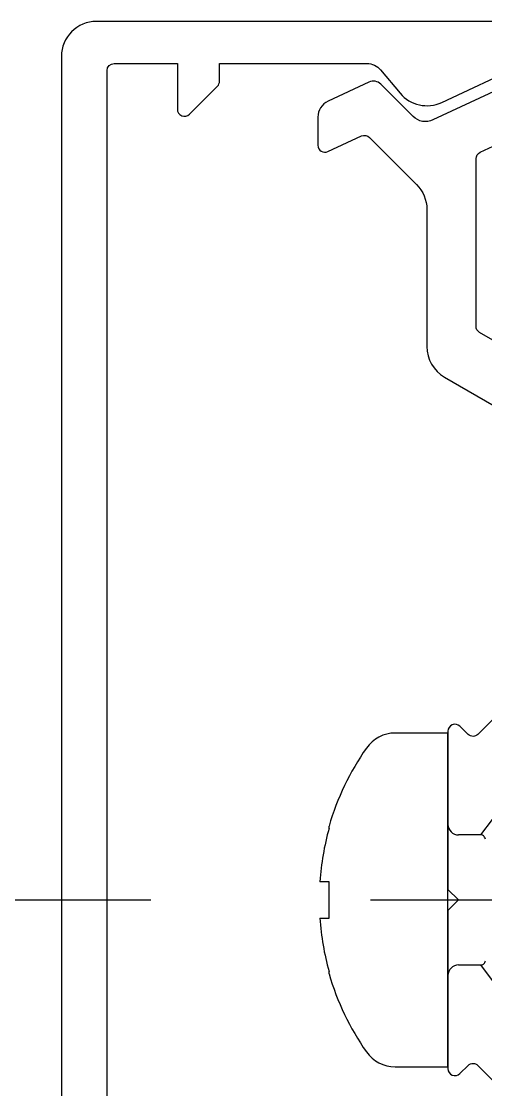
# Model space of a CAD drawing. Header units: inches. Extents: x 21 to 32698, y 13 to 3712.
# Drawn here: x 15017.866 to 15019.186, y 1855.807 to 1858.847 of the extents above; entities that cross this region are included whole.
import ezdxf

# ---------------------------------------------------------------- set-up
doc = ezdxf.new("R2010")
doc.units = ezdxf.units.IN
doc.header["$MEASUREMENT"] = 0
doc.linetypes.add('1+1 dbx a2$0$374_BLD_A1_BLOK_2$0$HIDDEN', pattern=[0.375, 0.25, -0.125])
doc.layers.add('Z_MİM_-KM-GLAZ', color=8, linetype='Continuous', lineweight=25)
doc.layers.add('Z_MİM_ALUMINIUM', color=8, linetype='Continuous', lineweight=25)

# ---------------------------------------------------------------- blocks, each defined once
blk = doc.blocks.new('32323')
at = {"linetype": 'Continuous'}
for p, q in [((-1.955227341502904, -43.41253255202899), (-1.51731935632415, -43.74988988379482)), ((2.182680643862112, -43.74988988379482), (2.620588629040866, -43.41253255202899)), ((-1.51731935632415, -43.71505175752099), (-1.51731935632415, -44.37359431060031)), ((2.182680643862112, -44.37359431060031), (2.182680643862112, -43.71500311559065)), ((-4.417319356231018, -44.67359431064688), (-4.417319356231018, -46.17359431064687)), ((5.082680643768981, -44.67359431064688), (-4.417319356231018, -44.67359431064688)), ((5.082680643768981, -46.17359431064687), (5.082680643768981, -44.67359431064688)), ((-1.701920054154469, -48.05560900701675), (-1.76731935632415, -48.05560900701675)), ((-0.1873193562496453, -48.05560900701675), (-0.1873193562496453, -48.31768811296207)), ((0.8526806437876076, -48.05560900701675), (-0.1873193562496453, -48.05560900701675)), ((0.8526806437876076, -48.31768811296207), (0.8526806437876076, -48.05560900701675)), ((2.432680643862113, -48.05560900701675), (2.367281341692431, -48.05560900701675))]:
    blk.add_line(p, q, dxfattribs=at)
for centre, radius, start, end in [((-1.817319356137885, -44.37359431060031), 0.2999999999999969, 270, 0), ((2.482680643675848, -44.37359431060031), 0.2999999999999976, 180, 270), ((-3.417319356231018, -46.17359431064687), 1.000000000000007, 180, 235.0658978724389), ((4.082680643768981, -46.17359431064687), 1.000000000000005, 304.9341021275612, 0), ((0.3326806437689811, -40.80490786989685), 7.548686440677941, 235.0658978724389, 253.8475477629412), ((0.3326806437689811, -40.80490786989685), 7.548686440677827, 286.1524522370587, 304.9341021275612), ((0.3326806437689811, -40.80490786989685), 7.530754741702861, 254.3254850251964, 266.0405652389957), ((0.3326806437689811, -40.80490786989685), 7.530754741702422, 273.9594347610043, 285.6745149748036)]:
    blk.add_arc(centre, radius, start, end, dxfattribs=at)
for points, knots in [([(-1.400000464636832, -43.60143788659479), (-1.436755633214487, -43.62181570159735), (-1.504302110988645, -43.65926484635564), (-1.512716917786747, -43.69758388400078), (-1.516552838264033, -43.71505175752099)], [0, 0, 0, 0, 0.544146339730804, 1, 1, 1, 1]), ([(2.176879956154151, -43.71500311559065), (2.176881352905184, -43.7030613105744), (2.176884903572499, -43.67269948357715), (2.129702833713963, -43.63443298405035), (2.080090064555406, -43.60899079195223), (2.065361752174794, -43.60143788659479)], [0, 0, 0, 0, 0.3131142480876525, 0.7960874167654755, 1, 1, 1, 1])]:
    blk.add_open_spline(points, degree=3, knots=knots, dxfattribs=at)
blk = doc.blocks.new('-KM-AL2 210_900')
at = {"linetype": '1+1 dbx a2$0$374_BLD_A1_BLOK_2$0$HIDDEN', "ltscale": 5}
blk.add_line((1409.028236873579, 1414.288420569089, -0.0016274945014006), (1434.998096465602, 1414.288420569111, -0.0016274945014006), dxfattribs=at)
at = {"layer": 'Z_MİM_ALUMINIUM'}
for points in [[(1413.903338275981, 1411.928420569104), (1413.903338275981, 1416.648420569098, -0.4142135623730951), (1413.923338275999, 1416.668420569094), (1414.103338275981, 1416.668420569094), (1414.103338275981, 1416.53842056909, 0.6681786379192857), (1414.137480411611, 1416.524278433466), (1414.217480411616, 1416.604278433467, 0.1989123673796702), (1414.223338275988, 1416.618420569091), (1414.223338275988, 1416.668420569094), (1414.642827676263, 1416.668420569094, -0.221694662653241), (1414.681129898425, 1416.650559949583), (1414.736861336409, 1416.584141808129, 0.3394542588714817), (1414.855727606886, 1416.557789790382), (1415.082253542848, 1416.66342056909), (1415.193338275983, 1416.66342056909, 0.4774799961225939), (1415.271562641431, 1416.760182092042, 0.5447974661925301), (1415.253338275981, 1416.78842056909), (1413.873338275999, 1416.78842056909, 0.4142135623730952), (1413.773338275988, 1416.688420569091), (1413.773338275988, 1411.888420569088, 0.4142135623730959)], [(1415.121935121334, 1416.643735958456), (1414.830566256973, 1416.507868425648, -0.3152987888761108), (1414.774080004825, 1416.517828475949), (1414.682274708248, 1416.609633772528, 0.3152987888920302), (1414.648382956957, 1416.615609802709), (1414.531935121331, 1416.561309285167, 0.2914734195731755), (1414.50306603442, 1416.515993895835), (1414.50306603442, 1416.435801990945, 0.5486187866421406), (1414.53151839966, 1416.417675835208), (1414.62717090566, 1416.46227933127, -0.3152987888921095), (1414.649765406517, 1416.458295311157), (1414.783776712548, 1416.324284005128, -0.198912367379669), (1414.813066034429, 1416.253573327009), (1414.813066034429, 1415.863061585263, 0.2679491924311066), (1414.863066034429, 1415.776459044875), (1415.023066034427, 1415.684083001815, -0.2679491924311223)], [(1415.067208170044, 1414.868161981238), (1414.958550667416, 1414.759504478596, -0.4142135623731121), (1414.930266396169, 1414.759504478596), (1414.907208170046, 1414.782562704717, 0.6681786379194719), (1414.873066034427, 1414.768420569093), (1414.873066034427, 1414.318420569096), (1414.90306603442, 1414.288420569089), (1414.873066034427, 1414.258420569083), (1414.873066034427, 1413.808420569086, 0.6681786379193079), (1414.907208170046, 1413.794278433484), (1414.930266396169, 1413.817336659584, -0.4142135623732023), (1414.958550667416, 1413.817336659584), (1415.067208170044, 1413.708679156971, -0.1989123673796611)], [(1415.123066034427, 1415.811100061033), (1414.963066034429, 1415.9034761041, -0.2679491924311157), (1414.95306603442, 1415.920796612172), (1414.95306603442, 1416.397776696143, -0.2914734195889146), (1414.964613669194, 1416.415902851881), (1415.124613669192, 1416.490512077169, -0.5486187866232779)]]:
    blk.add_lwpolyline(points, format="xyb", dxfattribs=at)
at = {"xscale": 0.1, "yscale": 0.1, "zscale": 0.1, "rotation": 270}
blk.add_blockref('32323', (1419.340442977406, 1414.321640499383, -0.0016274945014006), dxfattribs=at)

msp = doc.modelspace()

# ---------------------------------------------------------------- block references
at = {"layer": 'Z_MİM_-KM-GLAZ'}
msp.add_blockref('-KM-AL2 210_900', (13604.20586304689, 442.0581501718204), dxfattribs=at)

doc.saveas('drawing.dxf')
